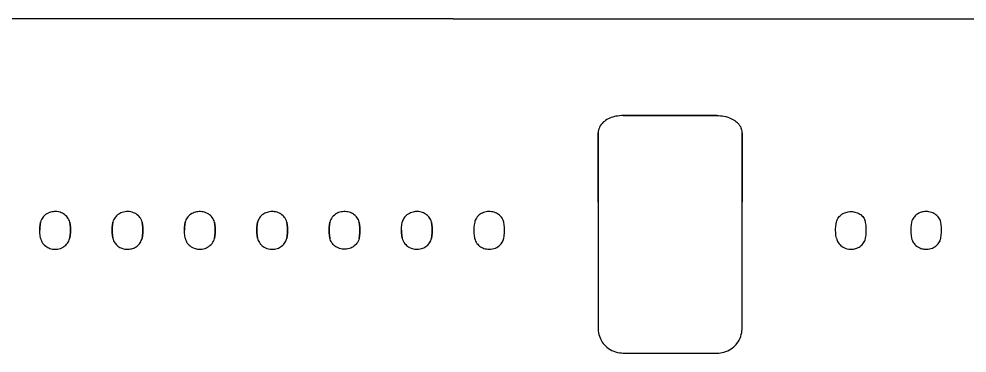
# Model space of a CAD drawing. Header units: metres. Extents: x -35769 to 135608, y -97159 to 12469.
# Drawn here: x -20544 to -12223, y -3755 to -819 of the extents above; entities that cross this region are included whole.
import ezdxf

# ---------------------------------------------------------------- set-up
doc = ezdxf.new("R2010")
doc.units = ezdxf.units.M
doc.layers.get('0').update_dxf_attribs({"linetype": 'CONTINUOUS'})

msp = doc.modelspace()

# ---------------------------------------------------------------- linework, layer by layer
for p, q in [((-16734, -818.6), (-21209, -818.6)), ((-16734, -818.6), (6430.8, -818.6)), ((-15240, -1667.8), (-14418, -1667.8)), ((-14418, -1667.8), (-15240, -1667.8)), ((-15460, -2428.1), (-15460, -1820.6)), ((-15460, -1820.6), (-15460, -2428.1)), ((-14198, -1820.6), (-14198, -2428.1)), ((-14198, -2428.1), (-14198, -1820.6)), ((-15460, -2428.1), (-15460, -3543.4)), ((-14198, -3544.2), (-14198, -2428.1)), ((-15240, -3754.8), (-14418, -3754.8))]:
    msp.add_line(p, q)
for points in [[(-15240, -1667.8), (-15256.9, -1668.2), (-15273.8, -1669.5), (-15290.4, -1671.7), (-15304.4, -1674.2), (-15318.1, -1677.4), (-15331.5, -1681.2), (-15345.3, -1685.8), (-15358.6, -1691.2), (-15371.3, -1697.1), (-15383.3, -1703.7), (-15394.9, -1711), (-15405.7, -1718.8), (-15415.6, -1727.2), (-15425.4, -1737), (-15434.1, -1747.4), (-15441.6, -1758.2), (-15447.9, -1769.4), (-15453.1, -1781.7), (-15456.9, -1794.2), (-15459.2, -1807.3), (-15460, -1820.6)], [(-14418, -1667.8), (-14402.6, -1668.2), (-14387.2, -1669.2), (-14372, -1671), (-14357, -1673.6), (-14339.8, -1677.4), (-14323.1, -1682.2), (-14307.1, -1687.9), (-14294.8, -1693.2), (-14283.1, -1699), (-14271.9, -1705.3), (-14261.4, -1712.1), (-14252.3, -1718.8), (-14243.9, -1725.9), (-14236.1, -1733.3), (-14227.1, -1743.3), (-14219.2, -1753.7), (-14212.6, -1764.6), (-14207.8, -1774.3), (-14204, -1784.2), (-14201.1, -1794.2), (-14199.1, -1804.5), (-14198.3, -1812.5), (-14198, -1820.6)], [(-20098.6, -2604.4), (-20101.5, -2593.7), (-20105.5, -2583.2), (-20110.7, -2573.2), (-20116.9, -2563.7), (-20125, -2553.8), (-20134.3, -2544.7), (-20144.7, -2536.6), (-20153.6, -2530.8), (-20163.2, -2525.7), (-20173.1, -2521.3), (-20183.5, -2517.7), (-20196.9, -2514.3), (-20210.6, -2512.2), (-20224.6, -2511.3), (-20234.8, -2511.6), (-20245, -2512.5), (-20255.1, -2514.1), (-20265.9, -2516.6), (-20276.4, -2520), (-20286.5, -2524.1), (-20298.5, -2530.2), (-20309.7, -2537.5), (-20320, -2545.8), (-20327.9, -2553.7), (-20335.1, -2562.2), (-20341.3, -2571.3), (-20346.9, -2581.9), (-20351.3, -2593), (-20354.4, -2604.4)], [(-19463.6, -2604.4), (-19466.9, -2592.5), (-19471.6, -2581), (-19477.6, -2570), (-19482.9, -2562.3), (-19488.9, -2555.1), (-19495.4, -2548.3), (-19505.4, -2539.7), (-19516.3, -2532.2), (-19526.9, -2526.3), (-19538.1, -2521.3), (-19550.3, -2517.2), (-19562.8, -2514.1), (-19575.6, -2512.2), (-19587.7, -2511.4), (-19599.8, -2511.6), (-19611.9, -2512.7), (-19625.5, -2515.2), (-19638.8, -2519.1), (-19649, -2523), (-19658.8, -2527.6), (-19668.1, -2533), (-19678.9, -2540.7), (-19688.7, -2549.4), (-19695.2, -2556.3), (-19701.1, -2563.6), (-19706.2, -2571.3), (-19712.1, -2582.4), (-19716.6, -2594), (-19719.4, -2604.4)], [(-18828.6, -2604.4), (-18831.4, -2594.1), (-18835.2, -2584), (-18840, -2574.4), (-18846.9, -2563.7), (-18855, -2553.8), (-18862.3, -2546.5), (-18870.4, -2539.7), (-18879, -2533.6), (-18890.7, -2526.9), (-18903.1, -2521.3), (-18914.8, -2517.3), (-18926.9, -2514.3), (-18939.2, -2512.3), (-18951.7, -2511.4), (-18962.9, -2511.5), (-18974, -2512.4), (-18985.1, -2514.1), (-18995.8, -2516.6), (-19006.3, -2519.9), (-19016.5, -2524.1), (-19027.7, -2529.8), (-19038.2, -2536.4), (-19048, -2544), (-19055.5, -2551.1), (-19062.4, -2558.8), (-19068.5, -2567), (-19073.7, -2575.7), (-19078.3, -2585), (-19081.8, -2594.6), (-19084.4, -2604.4)], [(-18193.6, -2604.4), (-18196.9, -2592.5), (-18201.5, -2581), (-18207.6, -2570), (-18212.9, -2562.4), (-18218.8, -2555.1), (-18225.4, -2548.3), (-18235.4, -2539.7), (-18246.3, -2532.2), (-18256.5, -2526.5), (-18267.2, -2521.6), (-18278.4, -2517.7), (-18289.1, -2514.9), (-18300.1, -2512.9), (-18311.2, -2511.7), (-18322.3, -2511.3), (-18333.5, -2511.8), (-18344.5, -2513.1), (-18355.4, -2515.2), (-18366.1, -2518.2), (-18376.4, -2521.9), (-18386.3, -2526.4), (-18395.7, -2531.6), (-18404.6, -2537.5), (-18412.9, -2544), (-18420.5, -2551.1), (-18427.4, -2558.8), (-18433.5, -2567), (-18439.3, -2576.7), (-18444.1, -2586.9), (-18447.1, -2595.6), (-18449.4, -2604.4)], [(-17558.6, -2604.4), (-17561.3, -2594.1), (-17565.1, -2584), (-17570, -2574.4), (-17574.9, -2566.5), (-17580.5, -2559), (-17586.7, -2551.9), (-17593.6, -2545.3), (-17601.1, -2539.2), (-17609, -2533.6), (-17617.5, -2528.6), (-17626.4, -2524.1), (-17635.6, -2520.3), (-17646.1, -2516.9), (-17656.8, -2514.3), (-17667.8, -2512.5), (-17679.9, -2511.5), (-17691.9, -2511.4), (-17704, -2512.4), (-17715.9, -2514.2), (-17727.5, -2517.1), (-17738.8, -2520.9), (-17748, -2524.8), (-17756.8, -2529.3), (-17765.3, -2534.4), (-17775.9, -2542.3), (-17785.5, -2551.2), (-17793.9, -2560.8), (-17801.2, -2571.3), (-17806.8, -2581.9), (-17811.3, -2593), (-17814.4, -2604.4)], [(-16923.6, -2604.4), (-16926.3, -2594.1), (-16930.1, -2584), (-16935, -2574.3), (-16939.9, -2566.5), (-16945.5, -2559), (-16951.7, -2551.9), (-16958.6, -2545.3), (-16966.1, -2539.2), (-16974, -2533.6), (-16983.3, -2528.1), (-16993, -2523.4), (-17003.2, -2519.4), (-17014.6, -2516), (-17026.4, -2513.4), (-17038.3, -2511.9), (-17050.4, -2511.3), (-17062.5, -2511.7), (-17074.5, -2513.1), (-17085.4, -2515.2), (-17096, -2518.2), (-17106.3, -2521.9), (-17117.8, -2527.2), (-17128.7, -2533.4), (-17138.8, -2540.6), (-17148.6, -2549.2), (-17157.3, -2558.8), (-17164.8, -2569.1), (-17169.8, -2577.8), (-17174, -2586.9), (-17177.3, -2596.2), (-17179.4, -2604.4)], [(-16288.6, -2604.4), (-16291.1, -2594.9), (-16294.5, -2585.6), (-16298.8, -2576.6), (-16304, -2567.9), (-16310.3, -2559.2), (-16317.6, -2551.1), (-16325.7, -2543.5), (-16334.6, -2536.6), (-16342.8, -2531.3), (-16351.5, -2526.5), (-16360.5, -2522.3), (-16372.5, -2518), (-16385, -2514.7), (-16397.8, -2512.5), (-16408.9, -2511.5), (-16420.1, -2511.4), (-16431.2, -2512), (-16442.9, -2513.7), (-16454.4, -2516.2), (-16465.6, -2519.7), (-16476.3, -2524), (-16486, -2528.9), (-16495.2, -2534.4), (-16503.8, -2540.6), (-16513.6, -2549.3), (-16522.3, -2558.8), (-16529.1, -2568), (-16534.8, -2577.7), (-16538.9, -2586.4), (-16542.1, -2595.3), (-16544.4, -2604.4)], [(-13369.5, -2746.5), (-13373.2, -2722.9), (-13375.4, -2699.1), (-13376.2, -2675.4), (-13376.1, -2666), (-13374.7, -2642.4), (-13371.9, -2618.9), (-13369.4, -2604.5), (-13369.4, -2604.4), (-13369.4, -2604.4), (-13369.3, -2604.1), (-13369.2, -2603.3), (-13369.2, -2603.3), (-13369.2, -2603.3), (-13369.2, -2603.3), (-13369.2, -2603.3), (-13369.3, -2604.1), (-13369.4, -2604.4), (-13369.4, -2604.4), (-13369.4, -2604.4), (-13369.4, -2604.3), (-13366.6, -2593.8), (-13362.6, -2583.5), (-13357.6, -2573.7), (-13351.4, -2564.1), (-13344.2, -2555.1), (-13337, -2547.7), (-13329.1, -2540.9), (-13320.5, -2534.6), (-13309, -2527.8), (-13296.7, -2522), (-13286.4, -2518.3), (-13275.8, -2515.3), (-13264.9, -2513.2), (-13252.9, -2511.8), (-13240.8, -2511.3), (-13228.8, -2511.9), (-13217.7, -2513.2), (-13206.8, -2515.4), (-13196.2, -2518.4), (-13184.7, -2522.7), (-13173.6, -2528), (-13163.2, -2534.1), (-13153.6, -2541.1), (-13145.7, -2548), (-13138.5, -2555.5), (-13132.1, -2563.4), (-13126.9, -2571.2), (-13122.4, -2579.2), (-13118.7, -2587.7)], [(-12453.2, -2604.4), (-12456, -2594.1), (-12459.8, -2584.1), (-12464.6, -2574.4), (-12469.5, -2566.5), (-12475.1, -2559), (-12481.4, -2551.9), (-12488.2, -2545.3), (-12495.7, -2539.2), (-12503.7, -2533.6), (-12513.7, -2527.7), (-12524.3, -2522.7), (-12535.4, -2518.5), (-12546, -2515.5), (-12556.9, -2513.3), (-12568, -2511.9), (-12580, -2511.3), (-12592.1, -2511.7), (-12604.1, -2513.1), (-12614.1, -2515), (-12623.9, -2517.6), (-12633.4, -2520.9), (-12644.7, -2525.7), (-12655.3, -2531.5), (-12663.5, -2536.9), (-12671.1, -2542.8), (-12678.2, -2549.3), (-12684.7, -2556.2), (-12690.6, -2563.5), (-12695.8, -2571.2), (-12701.7, -2582.3), (-12706.2, -2593.8), (-12709, -2604.4)], [(-20354.4, -2604.4), (-20358.2, -2628), (-20360.4, -2651.6), (-20361.2, -2675.3)], [(-20361.2, -2675.3), (-20360.4, -2651.6), (-20358.2, -2628), (-20354.4, -2604.4)], [(-20097.9, -2742.5), (-20094.4, -2719.4), (-20092.4, -2696.2), (-20091.9, -2673), (-20092.7, -2650), (-20095, -2627.1), (-20098.6, -2604.4)], [(-20098.6, -2604.4), (-20095, -2627.1), (-20092.7, -2650), (-20091.9, -2673), (-20092.4, -2696.2), (-20094.4, -2719.4), (-20097.9, -2742.5)], [(-19719.4, -2604.4), (-19723.2, -2627.9), (-19725.4, -2651.6), (-19726.2, -2675.3)], [(-19726.2, -2675.3), (-19725.4, -2651.6), (-19723.2, -2627.9), (-19719.4, -2604.4)], [(-19463.7, -2747.2), (-19459.9, -2723.3), (-19457.6, -2699.3), (-19456.9, -2675.4), (-19457.6, -2651.6), (-19459.9, -2627.9), (-19463.6, -2604.4)], [(-19463.6, -2604.4), (-19459.9, -2627.9), (-19457.6, -2651.6), (-19456.9, -2675.4), (-19457.6, -2699.3), (-19459.9, -2723.3), (-19463.7, -2747.2)], [(-19084.4, -2604.4), (-19088.2, -2627.9), (-19090.4, -2651.6), (-19091.2, -2675.3)], [(-19091.2, -2675.3), (-19090.4, -2651.6), (-19088.2, -2627.9), (-19084.4, -2604.4)], [(-18828.7, -2747.2), (-18824.9, -2723.3), (-18822.6, -2699.4), (-18821.9, -2675.4), (-18822.6, -2651.6), (-18824.9, -2627.9), (-18828.6, -2604.4)], [(-18828.6, -2604.4), (-18824.9, -2627.9), (-18822.6, -2651.6), (-18821.9, -2675.4), (-18822.6, -2699.4), (-18824.9, -2723.3), (-18828.7, -2747.2)], [(-18449.4, -2604.4), (-18453.1, -2627.9), (-18455.4, -2651.6), (-18456.2, -2675.3)], [(-18456.2, -2675.3), (-18455.4, -2651.6), (-18453.1, -2627.9), (-18449.4, -2604.4)], [(-18193.7, -2747.2), (-18189.9, -2723.3), (-18187.6, -2699.4), (-18186.8, -2675.5), (-18187.6, -2651.6), (-18189.8, -2627.9), (-18193.6, -2604.4)], [(-18193.6, -2604.4), (-18189.8, -2627.9), (-18187.6, -2651.6), (-18186.8, -2675.5), (-18187.6, -2699.4), (-18189.9, -2723.3), (-18193.7, -2747.2)], [(-17814.4, -2604.4), (-17818.1, -2627.9), (-17820.4, -2651.5), (-17821.1, -2675.3)], [(-17821.1, -2675.3), (-17820.4, -2651.5), (-17818.1, -2627.9), (-17814.4, -2604.4)], [(-17558.7, -2747.2), (-17554.9, -2723.4), (-17552.6, -2699.4), (-17551.8, -2675.5), (-17552.6, -2651.6), (-17554.8, -2627.9), (-17558.6, -2604.4)], [(-17558.6, -2604.4), (-17554.8, -2627.9), (-17552.6, -2651.6), (-17551.8, -2675.5), (-17552.6, -2699.4), (-17554.9, -2723.4), (-17558.7, -2747.2)], [(-17186.1, -2675.3), (-17185.4, -2651.5), (-17183.1, -2627.9), (-17179.4, -2604.4)], [(-16923.7, -2747.2), (-16919.9, -2723.4), (-16917.6, -2699.5), (-16916.8, -2675.5), (-16917.6, -2651.7), (-16919.8, -2627.9), (-16923.6, -2604.4)], [(-16923.6, -2604.4), (-16919.8, -2627.9), (-16917.6, -2651.7), (-16916.8, -2675.5), (-16917.6, -2699.5), (-16919.9, -2723.4), (-16923.7, -2747.2)], [(-16544.4, -2604.4), (-16548.2, -2627.9), (-16550.4, -2651.5), (-16551.2, -2675.3)], [(-16288.7, -2747.2), (-16284.9, -2723.4), (-16282.6, -2699.5), (-16281.9, -2675.5), (-16282.6, -2651.7), (-16284.9, -2628), (-16288.6, -2604.4)], [(-13112.9, -2742.5), (-13109.5, -2720.1), (-13107.5, -2697.6), (-13106.9, -2675.2), (-13107.5, -2652.7), (-13109.6, -2630.4), (-13112.9, -2608.3)], [(-12709, -2604.4), (-12712.8, -2627.9), (-12715, -2651.5), (-12715.8, -2675.3)], [(-12452.5, -2742.5), (-12449, -2719.5), (-12447.1, -2696.3), (-12446.5, -2673.2), (-12447.3, -2650.1), (-12449.6, -2627.2), (-12453.2, -2604.4)], [(-20354.5, -2746.5), (-20358.2, -2723), (-20360.4, -2699.2), (-20361.2, -2675.3)], [(-20354.5, -2746.5), (-20351.6, -2757.5), (-20347.6, -2768.2), (-20342.5, -2778.4), (-20336.3, -2788.1), (-20328.2, -2798.4), (-20318.9, -2807.7), (-20308.6, -2816.1), (-20300.5, -2821.6), (-20291.8, -2826.6), (-20282.8, -2830.9), (-20271.7, -2835.1), (-20260.2, -2838.4), (-20248.3, -2840.8), (-20234.5, -2842.2), (-20220.5, -2842.3), (-20206.7, -2841.1), (-20193, -2838.5), (-20180.7, -2834.9), (-20168.8, -2830.2), (-20157.3, -2824.5), (-20148.9, -2819.3), (-20140.9, -2813.5), (-20133.5, -2807.1), (-20125.4, -2799), (-20118.3, -2790.3), (-20112.1, -2781), (-20106.8, -2771.2), (-20102.6, -2761), (-20099.5, -2750.6), (-20097.9, -2742.5)], [(-19726.2, -2675.3), (-19725.4, -2699.2), (-19723.2, -2722.9), (-19719.5, -2746.5)], [(-19719.5, -2746.5), (-19723.2, -2722.9), (-19725.4, -2699.2), (-19726.2, -2675.3)], [(-19084.5, -2746.5), (-19088.2, -2722.9), (-19090.4, -2699.2), (-19091.2, -2675.3)], [(-18456.2, -2675.3), (-18455.4, -2699.1), (-18453.2, -2722.9), (-18449.4, -2746.5)], [(-18449.4, -2746.5), (-18453.2, -2722.9), (-18455.4, -2699.1), (-18456.2, -2675.3)], [(-17821.1, -2675.3), (-17820.4, -2699.1), (-17818.1, -2722.9), (-17814.4, -2746.5)], [(-17814.4, -2746.5), (-17818.1, -2722.9), (-17820.4, -2699.1), (-17821.1, -2675.3)], [(-17186.1, -2675.3), (-17185.4, -2699.1), (-17183.1, -2722.9), (-17179.4, -2746.5)], [(-17179.4, -2746.5), (-17183.1, -2722.9), (-17185.4, -2699.1), (-17186.1, -2675.3)], [(-16551.2, -2675.3), (-16550.4, -2699.1), (-16548.2, -2722.8), (-16544.5, -2746.5)], [(-13369.5, -2746.5), (-13367, -2756.2), (-13363.6, -2765.7), (-13359.4, -2774.9), (-13354.2, -2783.8), (-13346.6, -2794.3), (-13337.8, -2804), (-13329.3, -2811.7), (-13320, -2818.7), (-13310, -2824.9), (-13299.1, -2830.3), (-13287.5, -2834.9), (-13274.3, -2838.7), (-13260.6, -2841.2), (-13250.4, -2842.2), (-13240.2, -2842.4), (-13230, -2842), (-13219.8, -2840.8), (-13209.8, -2838.9), (-13200, -2836.3), (-13189.5, -2832.7), (-13179.5, -2828.3), (-13170, -2823.1), (-13160.9, -2817.2), (-13152.4, -2810.6), (-13144.7, -2803.5), (-13137.6, -2795.7), (-13131.2, -2787.4), (-13125.8, -2778.7), (-13120.8, -2768.9), (-13116.8, -2758.6), (-13113.9, -2748.2), (-13112.9, -2742.5)], [(-12715.8, -2675.3), (-12715, -2699.1), (-12712.8, -2722.8), (-12709.1, -2746.5)], [(-12709.1, -2746.5), (-12706.4, -2757), (-12702.6, -2767.3), (-12697.8, -2777.2), (-12692.9, -2785.2), (-12687.3, -2792.9), (-12681.1, -2800.2), (-12671.6, -2809.4), (-12661.1, -2817.7), (-12649.6, -2824.8), (-12637.4, -2830.9), (-12628, -2834.6), (-12618.3, -2837.5), (-12608.4, -2839.8), (-12598.3, -2841.4), (-12588.1, -2842.3), (-12577.9, -2842.4), (-12565.4, -2841.6), (-12553, -2839.7), (-12539.6, -2836.3), (-12526.6, -2831.7), (-12517.5, -2827.4), (-12508.8, -2822.6), (-12500.5, -2817.2), (-12491.4, -2810.1), (-12483, -2802.2), (-12475.5, -2793.7), (-12469.4, -2785.3), (-12464.1, -2776.5), (-12459.7, -2767.3), (-12455.3, -2755.1), (-12453.7, -2748.8), (-12452.5, -2742.5)], [(-19719.5, -2746.5), (-19716.7, -2757.1), (-19713, -2767.4), (-19708.2, -2777.2), (-19703.3, -2785.3), (-19697.7, -2793), (-19691.5, -2800.2), (-19684, -2807.7), (-19675.8, -2814.5), (-19667, -2820.7), (-19658.5, -2825.7), (-19649.5, -2830.2), (-19640.1, -2833.9), (-19627, -2838), (-19613.4, -2840.8), (-19599.5, -2842.2), (-19588.4, -2842.4), (-19577.3, -2841.7), (-19566.2, -2840.2), (-19556.3, -2838.1), (-19546.5, -2835.2), (-19537, -2831.6), (-19525.9, -2826.4), (-19515.4, -2820.3), (-19507.3, -2814.6), (-19499.8, -2808.3), (-19492.8, -2801.6), (-19485.9, -2793.7), (-19479.8, -2785.3), (-19474.5, -2776.5), (-19470, -2767), (-19466.3, -2757.2), (-19463.7, -2747.2)], [(-19084.5, -2746.5), (-19081.6, -2757.5), (-19077.6, -2768.2), (-19072.5, -2778.4), (-19066.3, -2788.1), (-19059.1, -2797.3), (-19050.9, -2805.9), (-19041.8, -2813.7), (-19032, -2820.7), (-19020.2, -2827.4), (-19007.7, -2833), (-18997.3, -2836.5), (-18986.6, -2839.3), (-18975.6, -2841.2), (-18961.7, -2842.4), (-18947.7, -2842.2), (-18935.4, -2840.9), (-18923.1, -2838.5), (-18911.1, -2835.1), (-18899.5, -2830.6), (-18888.1, -2824.9), (-18877.4, -2818.3), (-18867.5, -2810.7), (-18857.8, -2801.6), (-18849.3, -2791.7), (-18842.1, -2781), (-18836.5, -2770.4), (-18832.1, -2759.5), (-18828.7, -2747.2)], [(-18449.4, -2746.5), (-18447, -2756.3), (-18443.6, -2765.8), (-18439.3, -2775), (-18434.2, -2783.8), (-18426.6, -2794.3), (-18417.8, -2804), (-18409.9, -2811.2), (-18401.4, -2817.7), (-18392.3, -2823.5), (-18380.3, -2829.8), (-18367.5, -2834.9), (-18354.2, -2838.7), (-18340.5, -2841.2), (-18327.6, -2842.3), (-18314.6, -2842.3), (-18301.6, -2841.1), (-18289.8, -2838.9), (-18278.2, -2835.8), (-18267, -2831.7), (-18257.1, -2827.1), (-18247.7, -2821.7), (-18238.7, -2815.6), (-18229.1, -2807.8), (-18220.4, -2799), (-18212.7, -2789.6), (-18207, -2781), (-18202.2, -2772), (-18198.2, -2762.6), (-18195.6, -2755), (-18193.7, -2747.2)], [(-17558.7, -2747.2), (-17562, -2759.3), (-17566.7, -2771.1), (-17572.8, -2782.3), (-17578.1, -2790.1), (-17584.1, -2797.6), (-17590.8, -2804.6), (-17600.7, -2813.4), (-17611.7, -2821.1), (-17621.9, -2827), (-17632.7, -2831.9), (-17643.9, -2836), (-17656.4, -2839.3), (-17669.2, -2841.4), (-17682.2, -2842.4), (-17694.3, -2842.2), (-17706.3, -2841.1), (-17718.1, -2838.9), (-17730.6, -2835.5), (-17742.6, -2831), (-17754, -2825.4), (-17762.6, -2820.3), (-17770.6, -2814.6), (-17778.2, -2808.4), (-17785.7, -2801), (-17792.6, -2793.1), (-17798.6, -2784.7), (-17804.2, -2775.1), (-17808.9, -2765.1), (-17812.4, -2754.7), (-17814.4, -2746.5)], [(-17179.4, -2746.5), (-17176.5, -2757.8), (-17172.2, -2768.9), (-17166.8, -2779.5), (-17161.8, -2787.4), (-17156, -2795), (-17149.6, -2802.2), (-17142.6, -2808.9), (-17135, -2815.1), (-17126.9, -2820.7), (-17115.1, -2827.4), (-17102.6, -2833), (-17092.2, -2836.5), (-17081.5, -2839.3), (-17070.5, -2841.2), (-17059.4, -2842.2), (-17048.2, -2842.4), (-17037.1, -2841.7), (-17023.4, -2839.7), (-17009.9, -2836.3), (-17000.4, -2833), (-16991.1, -2829.1), (-16982.2, -2824.5), (-16973.1, -2818.7), (-16964.5, -2812.4), (-16956.5, -2805.3), (-16947.5, -2795.7), (-16939.7, -2785.3), (-16934.5, -2776.5), (-16930, -2767.3), (-16926.5, -2757.9), (-16923.7, -2747.2)], [(-16544.5, -2746.5), (-16541.2, -2758.6), (-16536.6, -2770.4), (-16530.6, -2781.7), (-16524.4, -2790.7), (-16517.4, -2799.2), (-16509.5, -2807.2), (-16500.8, -2814.5), (-16492, -2820.7), (-16482.6, -2826.2), (-16472.8, -2830.9), (-16462.5, -2834.9), (-16451.9, -2838), (-16441, -2840.3), (-16428.2, -2842), (-16415.1, -2842.4), (-16402.2, -2841.7), (-16388.4, -2839.7), (-16375, -2836.3), (-16362, -2831.6), (-16349.7, -2825.8), (-16339.2, -2819.5), (-16329.5, -2812.4), (-16320.9, -2804.7), (-16313.1, -2796.3), (-16306.2, -2787.4), (-16300.7, -2778.7), (-16296.1, -2769.6), (-16292.3, -2760.2), (-16290.3, -2753.8), (-16288.7, -2747.2)], [(-15460, -3543.4), (-15459.2, -3560.8), (-15457, -3578), (-15453.9, -3592.7), (-15449.6, -3607.2), (-15444.3, -3621.5), (-15438.5, -3634.2), (-15431.8, -3646.6), (-15424.3, -3658.6), (-15416, -3670), (-15406.9, -3680.8), (-15397.1, -3691.2), (-15383.9, -3703.1), (-15369.7, -3714), (-15354.5, -3723.7), (-15339.5, -3731.8), (-15323.8, -3738.8), (-15307.6, -3744.5), (-15291, -3749), (-15274.2, -3752.2), (-15257.1, -3754.1), (-15240, -3754.8)], [(-14418, -3754.8), (-14402.5, -3754.3), (-14387.2, -3752.7), (-14372, -3750.1), (-14357.1, -3746.5), (-14339.8, -3740.9), (-14323.1, -3734), (-14307.1, -3725.8), (-14293.8, -3717.7), (-14281.1, -3708.7), (-14269.2, -3698.9), (-14259.6, -3689.9), (-14250.7, -3680.4), (-14242.4, -3670.4), (-14232, -3656.1), (-14223, -3640.9), (-14215.2, -3625.2), (-14208.9, -3608.9), (-14204, -3592.1), (-14200.5, -3575.1), (-14198.7, -3559.7), (-14198, -3544.2)]]:
    msp.add_lwpolyline(points)
msp.add_arc((-13239.6, -2632.5), 128.9, 10.82766, 20.35503)

doc.saveas('drawing.dxf')
